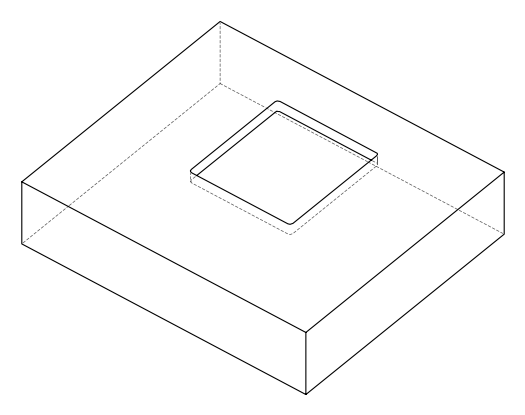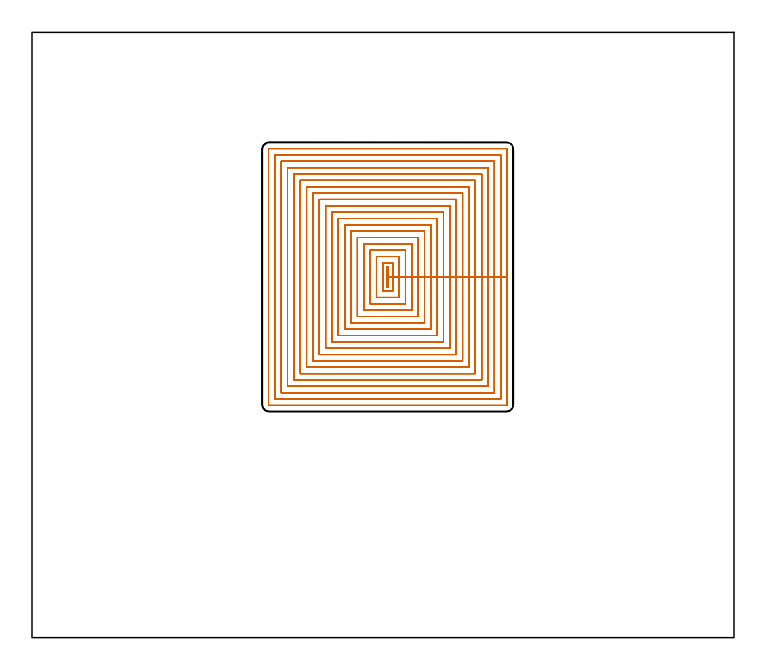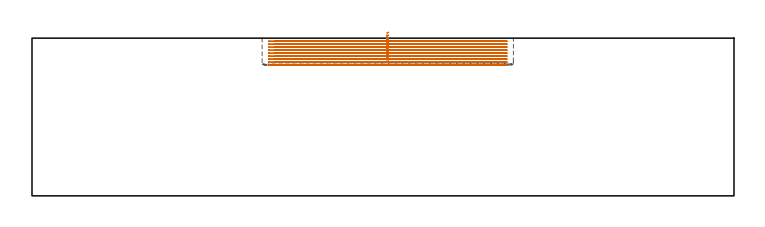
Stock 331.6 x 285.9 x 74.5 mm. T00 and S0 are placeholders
(PLAN: 1 operations, 0 tool changes, 88.2 min)
(1 MILL_RECTANGULAR_POCKET | POCKET_RECTANGULAR_STRAIGHT | NXT0201_002 | Follow Part, ap 1.5, ae 75% | 88.22 min | 191663 mm3)
(TOOL NXT0201_002 | ENDMILL 6mm [R216.24-06050CBC13P 1620] | D6 R1 FL13 Z4)
(OP 1 MILL_RECTANGULAR_POCKET)
G17 G21 G94 G90
T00 M6
G54
G17 G0 G90 X168.4 Y173.888 S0 M3
G43 Z84.5 H1
Z77.5
G94 G1 Y175. Z77.202 F250.
X167.7 Z77.014
Y165.7 Z74.522
X168.4 Z74.335
Y170.35 Z73.089
Y175. F500.
X167.7
Y165.7
X168.4
Y170.35
X170.4
Y177.
X165.7
Y163.7
X170.4
Y170.35
X173.4
Y180.
X162.7
Y160.7
X173.4
Y170.35
X176.4
Y183.
X159.7
Y157.7
X176.4
Y170.35
X179.4
Y186.
X156.7
Y154.7
X179.4
Y170.35
X182.4
Y189.
X153.7
Y151.7
X182.4
Y170.35
X185.4
Y192.
X150.7
Y148.7
X185.4
Y170.35
X188.4
Y195.
X147.7
Y145.7
X188.4
Y170.35
X191.4
Y198.
X144.7
Y142.7
X191.4
Y170.35
X194.4
Y201.
X141.7
Y139.7
X194.4
Y170.35
X197.4
Y204.
X138.7
Y136.7
X197.4
Y170.35
X200.4
Y207.
X135.7
Y133.7
X200.4
Y170.35
X203.4
Y210.
X132.7
Y130.7
X203.4
Y170.35
X206.4
Y213.
X129.7
Y127.7
X206.4
Y170.35
X209.4
Y216.
X126.7
Y124.7
X209.4
Y170.35
X212.4
Y219.
X123.7
Y121.7
X212.4
Y170.35
X215.4
Y222.
X120.7
Y118.7
X215.4
Y170.35
X218.4
Y225.
X117.7
Y115.7
X218.4
Y170.35
X221.4
Y228.
X114.7
Y112.7
X221.4
Y170.35
X224.4
Y230.7
G3 X224.1 Y231. R0.3
G1 X112.
G3 X111.7 Y230.7 R0.3
G1 Y110.
G3 X112. Y109.7 R0.3
G1 X224.1
G3 X224.4 Y110. R0.3
G1 Y170.35
Y171.35
G0 X168.4 Y173.888 Z76.089
G1 Y175. Z75.791 F250.
X167.7 Z75.603
Y165.7 Z73.111
X168.4 Z72.924
Y170.35 Z71.678
Y175. F500.
X167.7
Y165.7
X168.4
Y170.35
X170.4
Y177.
X165.7
Y163.7
X170.4
Y170.35
X173.4
Y180.
X162.7
Y160.7
X173.4
Y170.35
X176.4
Y183.
X159.7
Y157.7
X176.4
Y170.35
X179.4
Y186.
X156.7
Y154.7
X179.4
Y170.35
X182.4
Y189.
X153.7
Y151.7
X182.4
Y170.35
X185.4
Y192.
X150.7
Y148.7
X185.4
Y170.35
X188.4
Y195.
X147.7
Y145.7
X188.4
Y170.35
X191.4
Y198.
X144.7
Y142.7
X191.4
Y170.35
X194.4
Y201.
X141.7
Y139.7
X194.4
Y170.35
X197.4
Y204.
X138.7
Y136.7
X197.4
Y170.35
X200.4
Y207.
X135.7
Y133.7
X200.4
Y170.35
X203.4
Y210.
X132.7
Y130.7
X203.4
Y170.35
X206.4
Y213.
X129.7
Y127.7
X206.4
Y170.35
X209.4
Y216.
X126.7
Y124.7
X209.4
Y170.35
X212.4
Y219.
X123.7
Y121.7
X212.4
Y170.35
X215.4
Y222.
X120.7
Y118.7
X215.4
Y170.35
X218.4
Y225.
X117.7
Y115.7
X218.4
Y170.35
X221.4
Y228.
X114.7
Y112.7
X221.4
Y170.35
X224.4
Y230.7
G3 X224.1 Y231. R0.3
G1 X112.
G3 X111.7 Y230.7 R0.3
G1 Y110.
G3 X112. Y109.7 R0.3
G1 X224.1
G3 X224.4 Y110. R0.3
G1 Y170.35
Y171.35
G0 X168.4 Y173.888 Z74.678
G1 Y175. Z74.38 F250.
X167.7 Z74.192
Y165.7 Z71.7
X168.4 Z71.513
Y170.35 Z70.267
Y175. F500.
X167.7
Y165.7
X168.4
Y170.35
X170.4
Y177.
X165.7
Y163.7
X170.4
Y170.35
X173.4
Y180.
X162.7
Y160.7
X173.4
Y170.35
X176.4
Y183.
X159.7
Y157.7
X176.4
Y170.35
X179.4
Y186.
X156.7
Y154.7
X179.4
Y170.35
X182.4
Y189.
X153.7
Y151.7
X182.4
Y170.35
X185.4
Y192.
X150.7
Y148.7
X185.4
Y170.35
X188.4
Y195.
X147.7
Y145.7
X188.4
Y170.35
X191.4
Y198.
X144.7
Y142.7
X191.4
Y170.35
X194.4
Y201.
X141.7
Y139.7
X194.4
Y170.35
X197.4
Y204.
X138.7
Y136.7
X197.4
Y170.35
X200.4
Y207.
X135.7
Y133.7
X200.4
Y170.35
X203.4
Y210.
X132.7
Y130.7
X203.4
Y170.35
X206.4
Y213.
X129.7
Y127.7
X206.4
Y170.35
X209.4
Y216.
X126.7
Y124.7
X209.4
Y170.35
X212.4
Y219.
X123.7
Y121.7
X212.4
Y170.35
X215.4
Y222.
X120.7
Y118.7
X215.4
Y170.35
X218.4
Y225.
X117.7
Y115.7
X218.4
Y170.35
X221.4
Y228.
X114.7
Y112.7
X221.4
Y170.35
X224.4
Y230.7
G3 X224.1 Y231. R0.3
G1 X112.
G3 X111.7 Y230.7 R0.3
G1 Y110.
G3 X112. Y109.7 R0.3
G1 X224.1
G3 X224.4 Y110. R0.3
G1 Y170.35
Y171.35
G0 X168.4 Y173.888 Z73.267
G1 Y175. Z72.969 F250.
X167.7 Z72.781
Y165.7 Z70.289
X168.4 Z70.101
Y170.35 Z68.856
Y175. F500.
X167.7
Y165.7
X168.4
Y170.35
X170.4
Y177.
X165.7
Y163.7
X170.4
Y170.35
X173.4
Y180.
X162.7
Y160.7
X173.4
Y170.35
X176.4
Y183.
X159.7
Y157.7
X176.4
Y170.35
X179.4
Y186.
X156.7
Y154.7
X179.4
Y170.35
X182.4
Y189.
X153.7
Y151.7
X182.4
Y170.35
X185.4
Y192.
X150.7
Y148.7
X185.4
Y170.35
X188.4
Y195.
X147.7
Y145.7
X188.4
Y170.35
X191.4
Y198.
X144.7
Y142.7
X191.4
Y170.35
X194.4
Y201.
X141.7
Y139.7
X194.4
Y170.35
X197.4
Y204.
X138.7
Y136.7
X197.4
Y170.35
X200.4
Y207.
X135.7
Y133.7
X200.4
Y170.35
X203.4
Y210.
X132.7
Y130.7
X203.4
Y170.35
X206.4
Y213.
X129.7
Y127.7
X206.4
Y170.35
X209.4
Y216.
X126.7
Y124.7
X209.4
Y170.35
X212.4
Y219.
X123.7
Y121.7
X212.4
Y170.35
X215.4
Y222.
X120.7
Y118.7
X215.4
Y170.35
X218.4
Y225.
X117.7
Y115.7
X218.4
Y170.35
X221.4
Y228.
X114.7
Y112.7
X221.4
Y170.35
X224.4
Y230.7
G3 X224.1 Y231. R0.3
G1 X112.
G3 X111.7 Y230.7 R0.3
G1 Y110.
G3 X112. Y109.7 R0.3
G1 X224.1
G3 X224.4 Y110. R0.3
G1 Y170.35
Y171.35
G0 X168.4 Y173.888 Z71.856
G1 Y175. Z71.557 F250.
X167.7 Z71.37
Y165.7 Z68.878
X168.4 Z68.69
Y170.35 Z67.444
Y175. F500.
X167.7
Y165.7
X168.4
Y170.35
X170.4
Y177.
X165.7
Y163.7
X170.4
Y170.35
X173.4
Y180.
X162.7
Y160.7
X173.4
Y170.35
X176.4
Y183.
X159.7
Y157.7
X176.4
Y170.35
X179.4
Y186.
X156.7
Y154.7
X179.4
Y170.35
X182.4
Y189.
X153.7
Y151.7
X182.4
Y170.35
X185.4
Y192.
X150.7
Y148.7
X185.4
Y170.35
X188.4
Y195.
X147.7
Y145.7
X188.4
Y170.35
X191.4
Y198.
X144.7
Y142.7
X191.4
Y170.35
X194.4
Y201.
X141.7
Y139.7
X194.4
Y170.35
X197.4
Y204.
X138.7
Y136.7
X197.4
Y170.35
X200.4
Y207.
X135.7
Y133.7
X200.4
Y170.35
X203.4
Y210.
X132.7
Y130.7
X203.4
Y170.35
X206.4
Y213.
X129.7
Y127.7
X206.4
Y170.35
X209.4
Y216.
X126.7
Y124.7
X209.4
Y170.35
X212.4
Y219.
X123.7
Y121.7
X212.4
Y170.35
X215.4
Y222.
X120.7
Y118.7
X215.4
Y170.35
X218.4
Y225.
X117.7
Y115.7
X218.4
Y170.35
X221.4
Y228.
X114.7
Y112.7
X221.4
Y170.35
X224.4
Y230.7
G3 X224.1 Y231. R0.3
G1 X112.
G3 X111.7 Y230.7 R0.3
G1 Y110.
G3 X112. Y109.7 R0.3
G1 X224.1
G3 X224.4 Y110. R0.3
G1 Y170.35
Y171.35
G0 X168.4 Y173.888 Z70.444
G1 Y175. Z70.146 F250.
X167.7 Z69.959
Y165.7 Z67.467
X168.4 Z67.279
Y170.35 Z66.033
Y175. F500.
X167.7
Y165.7
X168.4
Y170.35
X170.4
Y177.
X165.7
Y163.7
X170.4
Y170.35
X173.4
Y180.
X162.7
Y160.7
X173.4
Y170.35
X176.4
Y183.
X159.7
Y157.7
X176.4
Y170.35
X179.4
Y186.
X156.7
Y154.7
X179.4
Y170.35
X182.4
Y189.
X153.7
Y151.7
X182.4
Y170.35
X185.4
Y192.
X150.7
Y148.7
X185.4
Y170.35
X188.4
Y195.
X147.7
Y145.7
X188.4
Y170.35
X191.4
Y198.
X144.7
Y142.7
X191.4
Y170.35
X194.4
Y201.
X141.7
Y139.7
X194.4
Y170.35
X197.4
Y204.
X138.7
Y136.7
X197.4
Y170.35
X200.4
Y207.
X135.7
Y133.7
X200.4
Y170.35
X203.4
Y210.
X132.7
Y130.7
X203.4
Y170.35
X206.4
Y213.
X129.7
Y127.7
X206.4
Y170.35
X209.4
Y216.
X126.7
Y124.7
X209.4
Y170.35
X212.4
Y219.
X123.7
Y121.7
X212.4
Y170.35
X215.4
Y222.
X120.7
Y118.7
X215.4
Y170.35
X218.4
Y225.
X117.7
Y115.7
X218.4
Y170.35
X221.4
Y228.
X114.7
Y112.7
X221.4
Y170.35
X224.4
Y230.7
G3 X224.1 Y231. R0.3
G1 X112.
G3 X111.7 Y230.7 R0.3
G1 Y110.
G3 X112. Y109.7 R0.3
G1 X224.1
G3 X224.4 Y110. R0.3
G1 Y170.35
Y171.35
G0 X168.4 Y173.888 Z69.033
G1 Y175. Z68.735 F250.
X167.7 Z68.548
Y165.7 Z66.056
X168.4 Z65.868
Y170.35 Z64.622
Y175. F500.
X167.7
Y165.7
X168.4
Y170.35
X170.4
Y177.
X165.7
Y163.7
X170.4
Y170.35
X173.4
Y180.
X162.7
Y160.7
X173.4
Y170.35
X176.4
Y183.
X159.7
Y157.7
X176.4
Y170.35
X179.4
Y186.
X156.7
Y154.7
X179.4
Y170.35
X182.4
Y189.
X153.7
Y151.7
X182.4
Y170.35
X185.4
Y192.
X150.7
Y148.7
X185.4
Y170.35
X188.4
Y195.
X147.7
Y145.7
X188.4
Y170.35
X191.4
Y198.
X144.7
Y142.7
X191.4
Y170.35
X194.4
Y201.
X141.7
Y139.7
X194.4
Y170.35
X197.4
Y204.
X138.7
Y136.7
X197.4
Y170.35
X200.4
Y207.
X135.7
Y133.7
X200.4
Y170.35
X203.4
Y210.
X132.7
Y130.7
X203.4
Y170.35
X206.4
Y213.
X129.7
Y127.7
X206.4
Y170.35
X209.4
Y216.
X126.7
Y124.7
X209.4
Y170.35
X212.4
Y219.
X123.7
Y121.7
X212.4
Y170.35
X215.4
Y222.
X120.7
Y118.7
X215.4
Y170.35
X218.4
Y225.
X117.7
Y115.7
X218.4
Y170.35
X221.4
Y228.
X114.7
Y112.7
X221.4
Y170.35
X224.4
Y230.7
G3 X224.1 Y231. R0.3
G1 X112.
G3 X111.7 Y230.7 R0.3
G1 Y110.
G3 X112. Y109.7 R0.3
G1 X224.1
G3 X224.4 Y110. R0.3
G1 Y170.35
Y171.35
G0 X168.4 Y173.888 Z67.622
G1 Y175. Z67.324 F250.
X167.7 Z67.137
Y165.7 Z64.645
X168.4 Z64.457
Y170.35 Z63.211
Y175. F500.
X167.7
Y165.7
X168.4
Y170.35
X170.4
Y177.
X165.7
Y163.7
X170.4
Y170.35
X173.4
Y180.
X162.7
Y160.7
X173.4
Y170.35
X176.4
Y183.
X159.7
Y157.7
X176.4
Y170.35
X179.4
Y186.
X156.7
Y154.7
X179.4
Y170.35
X182.4
Y189.
X153.7
Y151.7
X182.4
Y170.35
X185.4
Y192.
X150.7
Y148.7
X185.4
Y170.35
X188.4
Y195.
X147.7
Y145.7
X188.4
Y170.35
X191.4
Y198.
X144.7
Y142.7
X191.4
Y170.35
X194.4
Y201.
X141.7
Y139.7
X194.4
Y170.35
X197.4
Y204.
X138.7
Y136.7
X197.4
Y170.35
X200.4
Y207.
X135.7
Y133.7
X200.4
Y170.35
X203.4
Y210.
X132.7
Y130.7
X203.4
Y170.35
X206.4
Y213.
X129.7
Y127.7
X206.4
Y170.35
X209.4
Y216.
X126.7
Y124.7
X209.4
Y170.35
X212.4
Y219.
X123.7
Y121.7
X212.4
Y170.35
X215.4
Y222.
X120.7
Y118.7
X215.4
Y170.35
X218.4
Y225.
X117.7
Y115.7
X218.4
Y170.35
X221.4
Y228.
X114.7
Y112.7
X221.4
Y170.35
X224.4
Y230.7
G3 X224.1 Y231. R0.3
G1 X112.
G3 X111.7 Y230.7 R0.3
G1 Y110.
G3 X112. Y109.7 R0.3
G1 X224.1
G3 X224.4 Y110. R0.3
G1 Y170.35
Y171.35
G0 X168.4 Y173.888 Z66.211
G1 Y175. Z65.913 F250.
X167.7 Z65.725
Y165.7 Z63.234
X168.4 Z63.046
Y170.35 Z61.8
Y175. F500.
X167.7
Y165.7
X168.4
Y170.35
X170.4
Y177.
X165.7
Y163.7
X170.4
Y170.35
X173.4
Y180.
X162.7
Y160.7
X173.4
Y170.35
X176.4
Y183.
X159.7
Y157.7
X176.4
Y170.35
X179.4
Y186.
X156.7
Y154.7
X179.4
Y170.35
X182.4
Y189.
X153.7
Y151.7
X182.4
Y170.35
X185.4
Y192.
X150.7
Y148.7
X185.4
Y170.35
X188.4
Y195.
X147.7
Y145.7
X188.4
Y170.35
X191.4
Y198.
X144.7
Y142.7
X191.4
Y170.35
X194.4
Y201.
X141.7
Y139.7
X194.4
Y170.35
X197.4
Y204.
X138.7
Y136.7
X197.4
Y170.35
X200.4
Y207.
X135.7
Y133.7
X200.4
Y170.35
X203.4
Y210.
X132.7
Y130.7
X203.4
Y170.35
X206.4
Y213.
X129.7
Y127.7
X206.4
Y170.35
X209.4
Y216.
X126.7
Y124.7
X209.4
Y170.35
X212.4
Y219.
X123.7
Y121.7
X212.4
Y170.35
X215.4
Y222.
X120.7
Y118.7
X215.4
Y170.35
X218.4
Y225.
X117.7
Y115.7
X218.4
Y170.35
X221.4
Y228.
X114.7
Y112.7
X221.4
Y170.35
X224.4
Y230.7
G3 X224.1 Y231. R0.3
G1 X112.
G3 X111.7 Y230.7 R0.3
G1 Y110.
G3 X112. Y109.7 R0.3
G1 X224.1
G3 X224.4 Y110. R0.3
G1 Y170.35
Y171.35
G0 Z84.5
M5
M2
